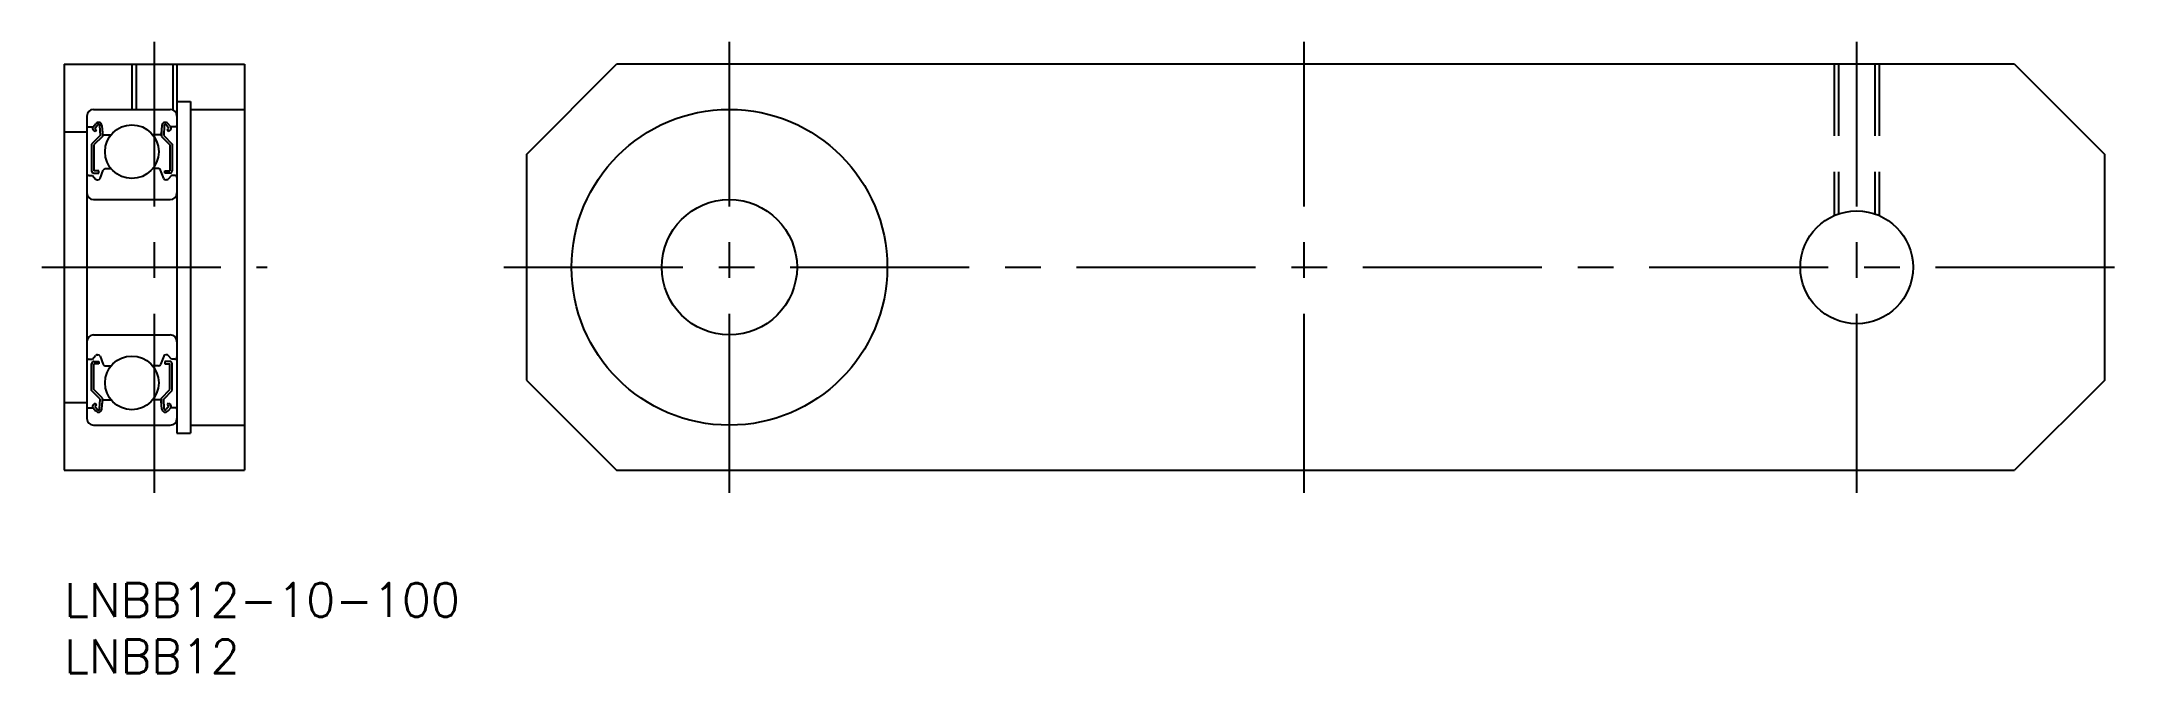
# Model space of a CAD drawing. Extents: x -2 to 183, y -8 to 48.
import ezdxf

# ---------------------------------------------------------------- set-up
doc = ezdxf.new("R2010")
doc.units = 0
doc.header["$LTSCALE"] = 0.5
doc.linetypes.add('CENTER', pattern=[50.8, 31.75, -6.35, 6.35, -6.35])
doc.linetypes.add('DASHED', pattern=[19.05, 12.7, -6.35])
for name, color, linetype in [('MSM_CENTER', 1, 'CENTER'), ('MSM_CONTINUOUS', 7, 'CONTINUOUS'), ('MSM_DASHED', 4, 'DASHED'), ('MSM_PART_NUMBER', 7, 'CONTINUOUS')]:
    doc.layers.add(name, color=color, linetype=linetype)
doc.styles.get("Standard").update_dxf_attribs({"font": 'txt.shx', "height": 3, "bigfont": 'bigfont.shx'})

# ---------------------------------------------------------------- blocks, each defined once
blk = doc.blocks.new('*U19')
at = {"layer": 'MSM_PART_NUMBER'}
blk.add_text('LNBB12-10-100', height=3, dxfattribs=at).set_placement((0, -3))
blk = doc.blocks.new('*U20')
at = {"layer": 'MSM_PART_NUMBER'}
blk.add_text('LNBB12', height=3, dxfattribs=at).set_placement((0, -8))

msp = doc.modelspace()

# ---------------------------------------------------------------- linework, layer by layer
at = {"layer": 'MSM_CENTER'}
for p, q in [((8, 8), (8, 48)), ((59, 8), (59, 48)), ((110, 8), (110, 48)), ((159, 8), (159, 48)), ((-2, 28), (18, 28)), ((39, 28), (183, 28))]:
    msp.add_line(p, q, dxfattribs=at)
at = {"layer": 'MSM_CONTINUOUS'}
for p, q in [((0, 46), (16, 46)), ((0, 46), (0, 10)), ((16, 46), (16, 10)), ((41, 38), (49, 46)), ((173, 46), (49, 46)), ((173, 46), (181, 38)), ((10, 42.7), (10, 13.3)), ((10, 42.7), (11.2, 42.7)), ((11.2, 42.7), (11.2, 13.3)), ((2, 41.4), (2, 14.6)), ((2.56, 40.45), (2.81, 40.75)), ((2.6, 42), (9.4, 42)), ((9.44, 40.45), (9.19, 40.75)), ((11.2, 42), (16, 42)), ((0, 40), (2, 40)), ((2.1, 40.45), (2.56, 40.45)), ((3.18, 39.68), (2.43, 38.93)), ((2.43, 38.93), (2.43, 36.55)), ((2.74, 40.04), (2.58, 40.17)), ((3.38, 39.6), (2.63, 38.85)), ((2.71, 40.32), (2.96, 40.62)), ((2.87, 40.19), (2.71, 40.32)), ((2.74, 40.04), (2.87, 40.19)), ((3.14, 40.56), (3.18, 39.68)), ((3.34, 40.58), (3.4, 39.84)), ((3.38, 40.07), (3.38, 39.6)), ((3.5, 39.75), (4.15, 39.75)), ((8.5, 39.75), (7.85, 39.75)), ((8.66, 40.58), (8.6, 39.84)), ((8.62, 40.07), (8.62, 39.6)), ((8.62, 39.6), (9.37, 38.85)), ((8.86, 40.56), (8.82, 39.68)), ((8.82, 39.68), (9.57, 38.93)), ((9.29, 40.32), (9.04, 40.62)), ((9.13, 40.19), (9.29, 40.32)), ((9.26, 40.04), (9.13, 40.19)), ((9.26, 40.04), (9.42, 40.17)), ((9.9, 40.45), (9.44, 40.45)), ((9.57, 38.93), (9.57, 36.55)), ((2.63, 38.85), (2.63, 36.55)), ((9.37, 38.85), (9.37, 36.55)), ((41, 38), (41, 18)), ((181, 18), (181, 38)), ((2.2, 36.15), (2.5, 36.15)), ((2.5, 36.15), (2.78, 35.82)), ((3.08, 36.55), (2.63, 36.55)), ((2.63, 36.35), (3.08, 36.35)), ((2.93, 35.75), (2.99, 35.75)), ((3.08, 36.35), (3.08, 36.55)), ((3.18, 35.88), (3.45, 36.62)), ((3.64, 36.75), (4.15, 36.75)), ((8.36, 36.75), (7.85, 36.75)), ((8.82, 35.88), (8.55, 36.62)), ((8.92, 36.35), (8.92, 36.55)), ((8.92, 36.55), (9.37, 36.55)), ((9.37, 36.35), (8.92, 36.35)), ((9.07, 35.75), (9.01, 35.75)), ((9.5, 36.15), (9.22, 35.82)), ((9.8, 36.15), (9.5, 36.15)), ((2.6, 34), (9.4, 34)), ((2.6, 22), (9.4, 22)), ((2.2, 19.85), (2.5, 19.85)), ((2.43, 17.07), (2.43, 19.45)), ((2.5, 19.85), (2.78, 20.18)), ((2.63, 19.65), (3.08, 19.65)), ((3.08, 19.45), (2.63, 19.45)), ((2.63, 17.15), (2.63, 19.45)), ((2.93, 20.25), (2.99, 20.25)), ((3.08, 19.65), (3.08, 19.45)), ((3.18, 20.12), (3.45, 19.38)), ((3.64, 19.25), (4.15, 19.25)), ((3.77, 19.25), (3.77, 19.25)), ((8.36, 19.25), (7.85, 19.25)), ((8.82, 20.12), (8.55, 19.38)), ((9.37, 19.65), (8.92, 19.65)), ((8.92, 19.65), (8.92, 19.45)), ((8.92, 19.45), (9.37, 19.45)), ((9.07, 20.25), (9.01, 20.25)), ((9.5, 19.85), (9.22, 20.18)), ((9.37, 17.15), (9.37, 19.45)), ((9.8, 19.85), (9.5, 19.85)), ((9.57, 17.07), (9.57, 19.45)), ((3.18, 16.32), (2.43, 17.07)), ((3.38, 16.4), (2.63, 17.15)), ((8.62, 16.4), (9.37, 17.15)), ((8.82, 16.32), (9.57, 17.07)), ((41, 18), (49, 10)), ((181, 18), (173, 10)), ((0, 16), (2, 16)), ((2.1, 15.55), (2.56, 15.55)), ((2.56, 15.55), (2.81, 15.25)), ((2.74, 15.96), (2.58, 15.83)), ((2.87, 15.81), (2.71, 15.68)), ((2.71, 15.68), (2.96, 15.38)), ((2.74, 15.96), (2.87, 15.81)), ((3.14, 15.44), (3.18, 16.32)), ((3.34, 15.42), (3.4, 16.16)), ((3.38, 15.93), (3.38, 16.4)), ((3.5, 16.25), (4.15, 16.25)), ((8.5, 16.25), (7.85, 16.25)), ((8.66, 15.42), (8.6, 16.16)), ((8.62, 15.93), (8.62, 16.4)), ((8.86, 15.44), (8.82, 16.32)), ((9.29, 15.68), (9.04, 15.38)), ((9.26, 15.96), (9.13, 15.81)), ((9.13, 15.81), (9.29, 15.68)), ((9.44, 15.55), (9.19, 15.25)), ((9.26, 15.96), (9.42, 15.83)), ((9.9, 15.55), (9.44, 15.55)), ((2.6, 14), (9.4, 14)), ((10, 13.3), (11.2, 13.3)), ((11.2, 14), (16, 14)), ((0, 10), (16, 10)), ((49, 10), (173, 10))]:
    msp.add_line(p, q, dxfattribs=at)
for centre, radius in [((59, 28), 14), ((6, 38.25), 2.38), ((59, 28), 6), ((159, 28), 5), ((6, 17.75), 2.38)]:
    msp.add_circle(centre, radius, dxfattribs=at)
for centre, radius, start, end in [((2.6, 41.4), 0.6, 90, 180), ((3.04, 40.55), 0.3, 4.9968, 140.002), ((8.96, 40.55), 0.3, 39.998, 175.0032), ((9.4, 41.4), 0.6, 0, 90), ((2.1, 40.55), 0.1, 180, 270), ((2.71, 40.32), 0.2, 140.002, 230.0863), ((3.04, 40.56), 0.1, 2.8198, 140.0022), ((3.5, 39.85), 0.1, 184.9968, 269.9991), ((8.5, 39.85), 0.1, 270.0009, 355.0032), ((8.96, 40.56), 0.1, 39.9978, 177.1802), ((9.29, 40.32), 0.2, 309.9137, 39.998), ((9.9, 40.55), 0.1, 270, 0), ((2.2, 35.95), 0.2, 90, 180), ((2.63, 36.55), 0.2, 180, 270), ((2.93, 35.95), 0.2, 219.9952, 270), ((2.99, 35.95), 0.2, 270, 339.9916), ((3.64, 36.55), 0.2, 90, 159.9916), ((8.36, 36.55), 0.2, 20.0084, 90), ((9.01, 35.95), 0.2, 200.0084, 270), ((9.07, 35.95), 0.2, 270, 320.0048), ((9.37, 36.55), 0.2, 270, 0), ((9.8, 35.95), 0.2, 0, 90), ((2.6, 34.6), 0.6, 180, 270), ((9.4, 34.6), 0.6, 270, 0), ((2.6, 21.4), 0.6, 90, 180), ((9.4, 21.4), 0.6, 0, 90), ((2.2, 20.05), 0.2, 180, 270), ((2.63, 19.45), 0.2, 90, 180), ((2.93, 20.05), 0.2, 90, 140.0048), ((2.99, 20.05), 0.2, 20.0084, 90), ((3.64, 19.45), 0.2, 200.0084, 270), ((8.36, 19.45), 0.2, 270, 339.9916), ((9.01, 20.05), 0.2, 90, 159.9916), ((9.07, 20.05), 0.2, 39.9952, 90), ((9.37, 19.45), 0.2, 0, 90), ((9.8, 20.05), 0.2, 270, 0), ((2.1, 15.45), 0.1, 90, 180), ((2.71, 15.68), 0.2, 129.9137, 219.998), ((3.04, 15.45), 0.3, 219.998, 355.0032), ((3.04, 15.44), 0.1, 219.9978, 357.1802), ((3.5, 16.15), 0.1, 90.0009, 175.0032), ((8.5, 16.15), 0.1, 4.9968, 89.9991), ((8.96, 15.45), 0.3, 184.9968, 320.002), ((8.96, 15.44), 0.1, 182.8198, 320.0022), ((9.29, 15.68), 0.2, 320.002, 50.0863), ((9.9, 15.45), 0.1, 0, 90), ((2.6, 14.6), 0.6, 180, 270), ((9.4, 14.6), 0.6, 270, 0)]:
    msp.add_arc(centre, radius, start, end, dxfattribs=at)
at = {"layer": 'MSM_DASHED'}
for p, q in [((6, 46), (6, 42)), ((6.38, 46), (6.38, 42)), ((9.62, 46), (9.62, 41.96)), ((10, 46), (10, 41.4)), ((157, 46), (157, 32.58)), ((157.38, 46), (157.38, 32.73)), ((160.62, 46), (160.62, 32.73)), ((161, 46), (161, 32.58))]:
    msp.add_line(p, q, dxfattribs=at)

# ---------------------------------------------------------------- block references
at = {"layer": 'MSM_CONTINUOUS'}
for name in ['*U19', '*U20']:
    msp.add_blockref(name, (0, 0), dxfattribs=at)

doc.saveas('drawing.dxf')
